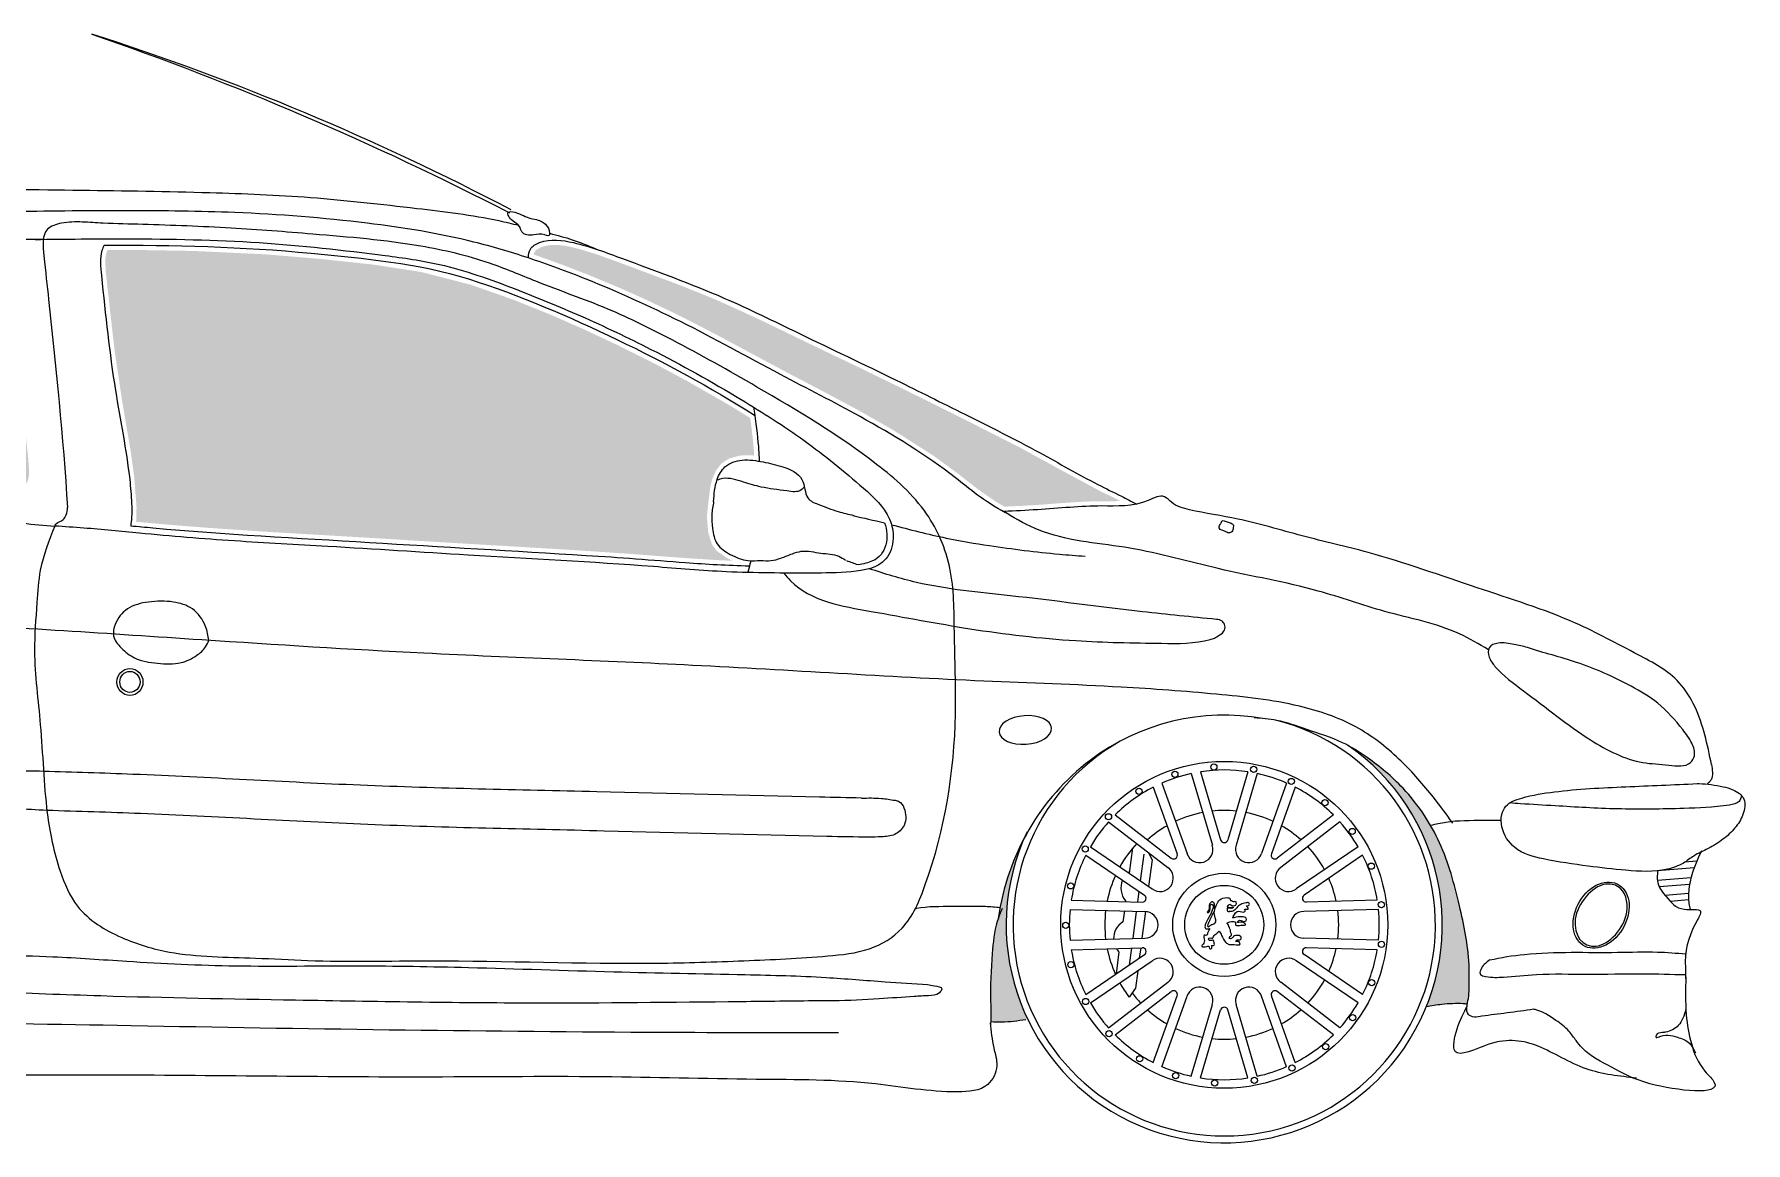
# Model space of a CAD drawing. Header units: metres. Extents: x -0.59 to 3.2, y 0 to 1.62.
# Drawn here: x 0.709 to 3.202, y 0 to 1.616 of the extents above; entities that cross this region are included whole.
import ezdxf

# ---------------------------------------------------------------- set-up
doc = ezdxf.new("R2010")
doc.units = ezdxf.units.M
for name, color, linetype in [('ceco.net 86 206-Car', 7, 'Continuous'), ('ceco.net 86 206-Glass', 7, 'Continuous'), ('ceco.net 86 206-Guard', 8, 'Continuous')]:
    doc.layers.add(name, color=color, linetype=linetype)

msp = doc.modelspace()

# ---------------------------------------------------------------- hatches: boundary and pattern name
at = {"layer": 'ceco.net 86 206-Glass'}
h = msp.add_hatch(color=256, dxfattribs=at)
h.paths.add_polyline_path([(1.8081, 1.121), (1.7512, 1.1514), (1.7104, 1.1734), (1.67, 1.1945), (1.6383, 1.2104), (1.6048, 1.2263), (1.5841, 1.2358), (1.5597, 1.2466), (1.5163, 1.2647), (1.4775, 1.2797), (1.4501, 1.2896), (1.4361, 1.2944), (1.4366, 1.2968), (1.4396, 1.301), (1.4465, 1.305), (1.4519, 1.3067), (1.4578, 1.3079), (1.4638, 1.3085), (1.4712, 1.3084), (1.481, 1.3073), (1.4867, 1.3063), (1.4962, 1.3042), (1.5062, 1.3015), (1.5306, 1.2939), (1.5595, 1.2834), (1.5933, 1.2708), (1.6276, 1.258), (1.6549, 1.2476), (1.6801, 1.2375), (1.7058, 1.2268), (1.7146, 1.2229), (1.761, 1.2017), (1.8021, 1.1819), (1.8376, 1.1647), (1.8676, 1.1503), (1.9056, 1.1321), (1.933, 1.1188), (1.9679, 1.1018), (1.9784, 1.0967), (2.0669, 1.0526), (2.1454, 1.0127), (2.2075, 0.9787), (2.2603, 0.9503), (2.2864, 0.9374), (2.2906, 0.9353), (2.2829, 0.935), (2.2704, 0.935), (2.2553, 0.9349), (2.2425, 0.9345), (2.232, 0.934), (2.2203, 0.9333), (2.2095, 0.9325), (2.1981, 0.9317), (2.189, 0.931), (2.1715, 0.9297), (2.1644, 0.9293), (2.1482, 0.9283), (2.1425, 0.928), (2.1295, 0.9274), (2.1219, 0.9271), (2.1088, 0.9347), (2.0833, 0.9523), (2.0537, 0.9755), (2.019, 1.0009), (1.9596, 1.0388), (1.9098, 1.0672), (1.8646, 1.0914)])
h.paths.add_polyline_path([(0.837, 1.0792), (0.8258, 1.154), (0.8141, 1.2576), (0.8127, 1.2711), (0.8121, 1.2863), (0.8133, 1.2952), (0.8152, 1.3011), (0.8202, 1.3011), (0.8299, 1.3011), (0.8704, 1.3009), (0.9407, 1.2997), (1.0454, 1.2948), (1.126, 1.288), (1.2029, 1.2798), (1.2715, 1.2692), (1.3453, 1.2503), (1.4072, 1.2284), (1.4609, 1.2068), (1.508, 1.1861), (1.5562, 1.1635), (1.6099, 1.1368), (1.6596, 1.1103), (1.7199, 1.0757), (1.7515, 1.0563), (1.7518, 1.0541), (1.753, 1.0455), (1.7541, 1.0363), (1.7555, 1.0247), (1.7569, 1.0081), (1.7573, 1.0014), (1.7495, 1.0021), (1.7363, 1.0015), (1.7203, 0.997), (1.7091, 0.9894), (1.7014, 0.9792), (1.696, 0.9666), (1.6936, 0.9569), (1.6922, 0.9466), (1.69, 0.9276), (1.6885, 0.913), (1.6904, 0.8889), (1.6958, 0.8719), (1.703, 0.8624), (1.7174, 0.8523), (1.7263, 0.8481), (1.7175, 0.8485), (1.6996, 0.8494), (1.6549, 0.8523), (1.5741, 0.8584), (1.5083, 0.8629), (1.4122, 0.8687), (1.3203, 0.8741), (1.1753, 0.8829), (1.0496, 0.8903), (0.9687, 0.8957), (0.9154, 0.8998), (0.8625, 0.9045), (0.857, 0.905), (0.8572, 0.907), (0.8577, 0.9262), (0.8542, 0.9714), (0.8493, 1.0071)])
h.paths.add_polyline_path([(0.256, 1.0778), (0.2484, 1.11), (0.2422, 1.1385), (0.2379, 1.1687), (0.238, 1.1762), (0.2419, 1.1918), (0.2486, 1.2023), (0.2564, 1.2105), (0.2665, 1.2183), (0.2799, 1.2256), (0.2959, 1.2315), (0.3104, 1.2353), (0.3379, 1.2409), (0.3711, 1.247), (0.4054, 1.253), (0.4406, 1.2589), (0.4875, 1.2662), (0.5207, 1.2701), (0.5414, 1.2719), (0.5767, 1.2739), (0.5975, 1.2749), (0.6161, 1.2759), (0.6361, 1.2772), (0.6533, 1.2778), (0.6601, 1.277), (0.6664, 1.2742), (0.6693, 1.2715), (0.6731, 1.2667), (0.6756, 1.2623), (0.6769, 1.2579), (0.6778, 1.2507), (0.6782, 1.2416), (0.6812, 1.206), (0.6838, 1.1763), (0.6882, 1.1263), (0.6909, 1.0944), (0.6951, 1.0465), (0.6981, 1.0134), (0.6988, 1.0081), (0.6998, 0.9986), (0.7007, 0.9867), (0.7011, 0.9794), (0.7009, 0.9722), (0.6996, 0.9658), (0.6967, 0.96), (0.6939, 0.9569), (0.6896, 0.954), (0.6835, 0.952), (0.6726, 0.9511), (0.6657, 0.9513), (0.6559, 0.9517), (0.6278, 0.9532), (0.5813, 0.9566), (0.5262, 0.9616), (0.4733, 0.9668), (0.4151, 0.9728), (0.3751, 0.9769), (0.3507, 0.9799), (0.33, 0.9835), (0.3143, 0.988), (0.3037, 0.993), (0.2894, 1.003), (0.2769, 1.0176), (0.268, 1.0355), (0.2625, 1.052)])
h.paths.add_polyline_path([(-0.3014, 1.0581), (-0.2816, 1.0752), (-0.2551, 1.0959), (-0.2236, 1.1181), (-0.2001, 1.1337), (-0.1539, 1.1638), (-0.1034, 1.197), (-0.0732, 1.216), (-0.0442, 1.2329), (-0.028, 1.2415), (-0.0156, 1.2476), (-0.0114, 1.2496), (-0.0106, 1.2435), (-0.0103, 1.2384), (-0.0102, 1.2314), (-0.0106, 1.2261), (-0.0145, 1.222), (-0.0189, 1.2175), (-0.0258, 1.2109), (-0.033, 1.2043), (-0.0402, 1.1979), (-0.0471, 1.192), (-0.067, 1.1751), (-0.0933, 1.1525), (-0.1098, 1.1379), (-0.1317, 1.1184), (-0.1529, 1.0995), (-0.1756, 1.0796), (-0.1962, 1.0621), (-0.215, 1.0467), (-0.2311, 1.0342), (-0.2532, 1.0177), (-0.2815, 0.9976), (-0.2952, 0.9883), (-0.3106, 0.9784), (-0.3213, 0.9723), (-0.336, 0.965), (-0.3468, 0.9607), (-0.3566, 0.9576), (-0.3719, 0.9536), (-0.3818, 0.9514), (-0.3935, 0.949), (-0.4035, 0.947), (-0.4133, 0.9454), (-0.4134, 0.9454), (-0.402, 0.9581), (-0.3868, 0.9745), (-0.3672, 0.9946), (-0.3446, 1.0172), (-0.3241, 1.0371)])
at = {"layer": 'ceco.net 86 206-Guard'}
h = msp.add_hatch(color=256, dxfattribs=at)
h.paths.add_polyline_path([(2.751, 0.2445), (2.7549, 0.2632), (2.7576, 0.2821), (2.7593, 0.3058), (2.7596, 0.3198), (2.7593, 0.3312), (2.7572, 0.3564), (2.7526, 0.3839), (2.7441, 0.4156), (2.7345, 0.4412), (2.7288, 0.4539), (2.7215, 0.4684), (2.7107, 0.4868), (2.6999, 0.5029), (2.6853, 0.5216), (2.6726, 0.5359), (2.6555, 0.5526), (2.6386, 0.567), (2.6231, 0.5785), (2.6335, 0.5725), (2.641, 0.5677), (2.6567, 0.5567), (2.6745, 0.5429), (2.6919, 0.5273), (2.7119, 0.5061), (2.7241, 0.4907), (2.7379, 0.4704), (2.7535, 0.4419), (2.762, 0.4222), (2.7715, 0.395), (2.7788, 0.3694), (2.7857, 0.341), (2.7912, 0.3157), (2.7957, 0.2896), (2.7985, 0.2608), (2.7988, 0.2285), (2.7981, 0.2138), (2.7971, 0.2079), (2.7952, 0.2022), (2.7925, 0.2024), (2.7845, 0.2028), (2.7771, 0.2028), (2.7658, 0.2022), (2.7532, 0.2008), (2.7441, 0.1995), (2.736, 0.1982), (2.7407, 0.2097), (2.7465, 0.2275)])
h.paths.add_polyline_path([(2.1017, 0.2076), (2.1016, 0.2234), (2.1019, 0.2357), (2.1028, 0.2551), (2.1037, 0.2695), (2.1058, 0.2945), (2.1087, 0.3123), (2.1108, 0.3207), (2.113, 0.3277), (2.1146, 0.3378), (2.1181, 0.3555), (2.1237, 0.3773), (2.1307, 0.3987), (2.139, 0.4196), (2.1464, 0.4356), (2.1481, 0.4382), (2.1478, 0.4367), (2.1471, 0.4354), (2.1442, 0.4277), (2.1427, 0.4237), (2.1402, 0.4164), (2.1353, 0.3998), (2.1308, 0.3809), (2.1271, 0.3583), (2.1253, 0.3403), (2.1246, 0.3266), (2.1248, 0.3023), (2.1283, 0.2681), (2.1346, 0.2381), (2.1406, 0.2175), (2.148, 0.1975), (2.1553, 0.1809), (2.1532, 0.1793), (2.1505, 0.1789), (2.1421, 0.1778), (2.1272, 0.1762), (2.1163, 0.1758), (2.1077, 0.1759), (2.1019, 0.1761), (2.1021, 0.1807), (2.1021, 0.193)])

# ---------------------------------------------------------------- linework, layer by layer
at = {"layer": 'ceco.net 86 206-Car'}
for p, q in [((2.3512, 0.5242), (2.3878, 0.4217)), ((2.394, 0.5381), (2.4247, 0.4336)), ((2.4076, 0.5406), (2.4367, 0.4415)), ((2.4764, 0.5406), (2.4473, 0.4415)), ((2.49, 0.5381), (2.4594, 0.4336)), ((2.5328, 0.5242), (2.4962, 0.4217)), ((2.3387, 0.5182), (2.3734, 0.4209)), ((2.5453, 0.5182), (2.5106, 0.4209)), ((2.2831, 0.4778), (2.3649, 0.4147)), ((2.6009, 0.4778), (2.5191, 0.4147)), ((2.2736, 0.4678), (2.3597, 0.4013)), ((2.6105, 0.4678), (2.5243, 0.4013)), ((2.2471, 0.4314), (2.337, 0.3699)), ((2.3085, 0.4299), (2.3037, 0.3927)), ((2.6369, 0.4314), (2.547, 0.3699)), ((2.2405, 0.4192), (2.3258, 0.3609)), ((2.3248, 0.4207), (2.3197, 0.3817)), ((2.3371, 0.4125), (2.3319, 0.3734)), ((2.3371, 0.4125), (2.3324, 0.4224)), ((2.6435, 0.4192), (2.5582, 0.3609)), ((3.1265, 0.4007), (3.0733, 0.3962)), ((3.1304, 0.4104), (3.1127, 0.409)), ((3.122, 0.3862), (3.0729, 0.3822)), ((3.1199, 0.3766), (3.0756, 0.3729)), ((2.2192, 0.3538), (2.3225, 0.3508)), ((2.2984, 0.3526), (2.2983, 0.3515)), ((2.3177, 0.3664), (2.3157, 0.351)), ((2.6648, 0.3538), (2.5615, 0.3508)), ((3.1183, 0.3634), (3.0842, 0.3605)), ((3.1183, 0.3539), (3.0918, 0.3517)), ((2.2174, 0.34), (2.3263, 0.3369)), ((2.2965, 0.3378), (2.2944, 0.322)), ((2.3139, 0.3373), (2.3087, 0.2977)), ((2.3272, 0.3369), (2.3221, 0.2981)), ((2.6666, 0.34), (2.5578, 0.3369)), ((2.2174, 0.2951), (2.3263, 0.2982)), ((2.2192, 0.2813), (2.3225, 0.2843)), ((2.2887, 0.2783), (2.2844, 0.246)), ((2.3069, 0.2838), (2.3037, 0.2591)), ((2.3203, 0.2842), (2.3183, 0.2691)), ((2.6666, 0.2951), (2.5578, 0.2982)), ((2.6648, 0.2813), (2.5615, 0.2843)), ((2.2405, 0.2159), (2.3258, 0.2742)), ((2.2471, 0.2038), (2.337, 0.2652)), ((2.3159, 0.2508), (2.3126, 0.2254)), ((2.6369, 0.2038), (2.547, 0.2652)), ((2.6435, 0.2159), (2.5582, 0.2742)), ((2.2736, 0.1674), (2.3597, 0.2339)), ((2.3126, 0.2254), (2.3035, 0.2123)), ((2.6105, 0.1674), (2.5243, 0.2339)), ((2.2831, 0.1573), (2.3649, 0.2204)), ((2.3387, 0.1169), (2.3734, 0.2142)), ((2.3512, 0.1109), (2.3878, 0.2135)), ((2.394, 0.097), (2.4247, 0.2015)), ((2.49, 0.097), (2.4594, 0.2015)), ((2.5328, 0.1109), (2.4962, 0.2135)), ((2.5453, 0.1169), (2.5106, 0.2142)), ((2.6009, 0.1573), (2.5191, 0.2204)), ((2.4076, 0.0945), (2.4367, 0.1936)), ((2.4764, 0.0945), (2.4473, 0.1936))]:
    msp.add_line(p, q, dxfattribs=at)
for centre, radius in [((2.442, 0.3176), 0.2382), ((2.4269, 0.5478), 0.00453), ((2.4847, 0.5444), 0.00453), ((2.3701, 0.5369), 0.00453), ((2.5397, 0.5266), 0.00453), ((2.3179, 0.5121), 0.00453), ((2.5887, 0.4958), 0.00453), ((2.2734, 0.4751), 0.00453), ((2.6284, 0.4537), 0.00453), ((2.2395, 0.4282), 0.00453), ((2.6564, 0.4031), 0.00453), ((2.2183, 0.3744), 0.00453), ((2.442, 0.3176), 0.0751), ((2.442, 0.3176), 0.0575), ((2.6709, 0.3471), 0.00453), ((2.2112, 0.317), 0.00453), ((2.671, 0.2892), 0.00453), ((2.2186, 0.2596), 0.00453), ((2.6568, 0.2332), 0.00453), ((2.2401, 0.2059), 0.00453), ((2.6291, 0.1824), 0.00453), ((2.2742, 0.1591), 0.00453), ((2.3189, 0.1224), 0.00453), ((2.5896, 0.1401), 0.00453), ((2.3713, 0.0979), 0.00453), ((2.5408, 0.109), 0.00453), ((2.4281, 0.0872), 0.00453), ((2.4858, 0.091), 0.00453)]:
    msp.add_circle(centre, radius, dxfattribs=at)
for centre, radius, start, end in [((2.442, 0.3176), 0.3076, 119.5269, 75.8349), ((2.442, 0.3176), 0.3176, 154.7513, 55.4147), ((2.442, 0.3176), 0.2257, 102.2808, 113.7192), ((2.442, 0.3176), 0.2257, 81.239, 98.761), ((2.442, 0.3176), 0.2257, 66.2808, 77.7192), ((2.442, 0.3176), 0.2257, 117.239, 134.761), ((2.442, 0.3176), 0.2257, 45.239, 62.761), ((2.442, 0.3176), 0.1667, 100.8355, 115.1645), ((2.442, 0.3176), 0.1667, 83.9524, 96.0476), ((2.442, 0.3176), 0.1667, 64.8355, 79.1645), ((2.442, 0.3176), 0.2257, 138.2808, 149.7192), ((2.442, 0.3176), 0.1667, 119.9524, 132.0476), ((2.442, 0.3176), 0.1667, 47.9524, 60.0476), ((2.442, 0.3176), 0.2257, 30.2808, 41.7192), ((2.442, 0.3176), 0.174, 137.0691, 150.9309), ((2.4062, 0.4276), 0.0194, 288, 18), ((2.442, 0.443), 0.00552, 196.3508, 343.6492), ((2.4778, 0.4276), 0.0194, 162, 252), ((2.442, 0.3176), 0.1667, 28.8355, 43.1645), ((2.442, 0.3176), 0.2257, 153.239, 170.761), ((2.3484, 0.3856), 0.0194, 324, 54), ((2.3683, 0.4191), 0.00552, 232.3508, 19.6492), ((2.4062, 0.4276), 0.0194, 198, 288), ((2.4778, 0.4276), 0.0194, 252, 342), ((2.5158, 0.4191), 0.00552, 160.3508, 307.6492), ((2.5357, 0.3856), 0.0194, 126, 216), ((2.442, 0.3176), 0.2257, 9.239, 26.761), ((2.442, 0.3176), 0.174, 155.5129, 168.4871), ((2.3199, 0.3713), 0.0285, 156.3929, 220.9688), ((2.3199, 0.3713), 0.0285, 124.1135, 128.3464), ((2.3484, 0.3856), 0.0194, 234, 324), ((2.5357, 0.3856), 0.0194, 216, 306), ((2.442, 0.3176), 0.1667, 11.9524, 24.0476), ((2.3227, 0.3563), 0.00552, 268.3508, 55.6492), ((2.5614, 0.3563), 0.00552, 124.3508, 271.6492), ((2.442, 0.3176), 0.2257, 174.2808, 185.7192), ((2.442, 0.3176), 0.174, 173.0691, 186.9309), ((2.3263, 0.3176), 0.0194, 0, 90), ((2.5578, 0.3176), 0.0194, 90, 180), ((2.442, 0.3176), 0.1667, 352.8355, 7.1645), ((2.442, 0.3176), 0.2257, 354.2808, 5.7192), ((2.3094, 0.2978), 0.0285, 121.799, 181.8095), ((2.3263, 0.3176), 0.0194, 270, 360), ((2.5578, 0.3176), 0.0194, 180, 270), ((2.442, 0.3176), 0.2257, 189.239, 206.761), ((2.442, 0.3176), 0.174, 191.5129, 204.4871), ((2.3094, 0.2978), 0.0285, 210.7689, 223.2833), ((2.3227, 0.2788), 0.00552, 304.3508, 91.6492), ((2.5614, 0.2788), 0.00552, 88.3508, 235.6492), ((2.442, 0.3176), 0.1667, 335.9524, 348.0476), ((2.442, 0.3176), 0.2257, 333.239, 350.761), ((2.3484, 0.2495), 0.0194, 36, 126), ((2.3484, 0.2495), 0.0194, 306, 36), ((2.5357, 0.2495), 0.0194, 144, 234), ((2.5357, 0.2495), 0.0194, 54, 144), ((2.442, 0.3176), 0.174, 209.0691, 217.2323), ((2.4062, 0.2075), 0.0194, 72, 162), ((2.4062, 0.2075), 0.0194, 342, 72), ((2.4778, 0.2075), 0.0194, 108, 198), ((2.4778, 0.2075), 0.0194, 18, 108), ((2.442, 0.3176), 0.1667, 316.8355, 331.1645), ((2.442, 0.3176), 0.2257, 210.2808, 221.7192), ((2.442, 0.3176), 0.1667, 216.4078, 223.1645), ((2.3683, 0.216), 0.00552, 340.3508, 127.6492), ((2.5158, 0.216), 0.00552, 52.3508, 199.6492), ((2.442, 0.3176), 0.2257, 318.2808, 329.7192), ((2.442, 0.3176), 0.1667, 227.9524, 240.0476), ((2.442, 0.1921), 0.00552, 16.3508, 163.6492), ((2.442, 0.3176), 0.1667, 299.9524, 312.0476), ((2.442, 0.3176), 0.2257, 225.239, 242.761), ((2.442, 0.3176), 0.1667, 244.8355, 259.1645), ((2.442, 0.3176), 0.1667, 263.9524, 276.0476), ((2.442, 0.3176), 0.1667, 280.8355, 295.1645), ((2.442, 0.3176), 0.2257, 297.239, 314.761), ((2.442, 0.3176), 0.2257, 246.2808, 257.7192), ((2.442, 0.3176), 0.2257, 282.2808, 293.7192), ((2.442, 0.3176), 0.2257, 261.239, 278.761)]:
    msp.add_arc(centre, radius, start, end, dxfattribs=at)
for centre, major_axis, start_param, end_param in [((-0.3573, -2.2793), (0, 4.075), 5.816263, 5.984803), ((-0.6798, -3.022), (0, 4.8845), 5.82328, 5.96363), ((2.442, 0.2767), (0, 0.3466), 6.112815, 7.708258)]:
    msp.add_ellipse(centre, major_axis=major_axis, ratio=0.959877, start_param=start_param, end_param=end_param, dxfattribs=at)
for major_axis in [(0, 0.0197), (0, 0.0153)]:
    msp.add_ellipse((0.8481, 0.6716), major_axis=major_axis, ratio=0.959877, dxfattribs=at)
at = {"layer": 'ceco.net 86 206-Car', "extrusion": (0, 0, -1)}
for centre, major_axis, ratio, start_param, end_param in [((2.1522, 0.6016), (0.0382, 0.0029), 0.542482, 0.0043681947249943, 6.28755350190458), ((2.9909, 0.3317), (0.0247, 0.0448), 0.725006, 0.056714, 6.339899)]:
    msp.add_ellipse(centre, major_axis=major_axis, ratio=ratio, start_param=start_param, end_param=end_param, dxfattribs=at)
at = {"layer": 'ceco.net 86 206-Car'}
for points, knots in [([(0.0656, 1.3247), (0.0793, 1.3271), (0.1136, 1.333), (0.2018, 1.3501), (0.3286, 1.3674), (0.4665, 1.3813), (0.6151, 1.3908), (0.7745, 1.3883), (0.9511, 1.3859), (1.1143, 1.3794), (1.2543, 1.3631), (1.3559, 1.3513), (1.4046, 1.3396), (1.4142, 1.3372)], [0, 0, 0, 0, 0.03388, 0.084444, 0.218048, 0.344664, 0.42105, 0.579932, 0.731759, 0.850568, 0.976761, 1.074341, 1.098331, 1.098331, 1.098331, 1.098331]), ([(2.1236, 0.918), (2.0911, 0.9356), (2.0295, 0.9893), (1.9222, 1.0545), (1.7854, 1.1241), (1.6551, 1.1967), (1.5317, 1.2523), (1.4309, 1.2897), (1.3252, 1.3211), (1.182, 1.344), (1.0137, 1.3571), (0.8427, 1.3587), (0.6457, 1.3571), (0.4518, 1.3517), (0.266, 1.3385), (0.1631, 1.3225), (0.1093, 1.3095), (0.1013, 1.3075)], [0, 0, 0, 0, 0.06274, 0.195085, 0.300258, 0.432964, 0.554203, 0.6265, 0.693156, 0.820888, 0.977767, 1.103117, 1.236477, 1.456752, 1.574411, 1.689139, 1.708898, 1.708898, 1.708898, 1.708898]), ([(1.4591, 1.3231), (1.4601, 1.3273), (1.4563, 1.3378), (1.4446, 1.3453), (1.4268, 1.3468), (1.4164, 1.3554), (1.3941, 1.3585), (1.4052, 1.3413), (1.4161, 1.3383), (1.4182, 1.3227), (1.4375, 1.3223), (1.4472, 1.3257), (1.4586, 1.3209), (1.4591, 1.3231)], [0, 0, 0, 0, 0.0124384, 0.0281813, 0.0393161, 0.0638503, 0.0736773, 0.0873486, 0.0997936, 0.1081025, 0.1259986, 0.1424676, 0.149019, 0.149019, 0.149019, 0.149019]), ([(0.7387, 0.8988), (0.7302, 0.8778), (0.7159, 0.8419), (0.7122, 0.7795), (0.706, 0.7043), (0.7205, 0.6023), (0.7229, 0.4941), (0.7408, 0.4049), (0.7711, 0.3343), (0.8337, 0.2966), (0.9221, 0.2704), (1.0145, 0.2709), (1.1408, 0.2628), (1.3361, 0.2681), (1.5478, 0.2587), (1.7409, 0.2648), (1.8442, 0.27), (1.9241, 0.2778), (1.9812, 0.3117), (2.0315, 0.433), (2.0553, 0.5804), (2.0481, 0.7353), (2.049, 0.8361), (2.0106, 0.926), (1.9094, 1.0142), (1.7807, 1.091), (1.6494, 1.1653), (1.5423, 1.2183), (1.4513, 1.2495), (1.3628, 1.2877), (1.2537, 1.3127), (1.1273, 1.3232), (0.9923, 1.3342), (0.8904, 1.3376), (0.8283, 1.3395), (0.8091, 1.34)], [0.001641, 0.001641, 0.001641, 0.001641, 0.05437, 0.091598, 0.14648, 0.230352, 0.330725, 0.39821, 0.442961, 0.506097, 0.56469, 0.666423, 0.728208, 0.872874, 1.14036, 1.24327, 1.342181, 1.392241, 1.43716, 1.493607, 1.690089, 1.783283, 1.855582, 1.923075, 2.004533, 2.170821, 2.284321, 2.367672, 2.458367, 2.516957, 2.600128, 2.728425, 2.825072, 2.929399, 2.976055, 2.976055, 2.976055, 2.976055]), ([(0.8091, 1.34), (0.7989, 1.3408), (0.7785, 1.3422), (0.7517, 1.342), (0.719, 1.3321), (0.7238, 1.281), (0.7379, 1.1551), (0.7506, 1.0276), (0.7572, 0.9257)], [0, 0, 0, 0, 0.0247277, 0.0494555, 0.0672845, 0.0977116, 0.1473482, 0.3840714, 0.3840714, 0.3840714, 0.3840714]), ([(1.4594, 1.3255), (1.4705, 1.3226), (1.4933, 1.3164), (1.5153, 1.3076), (1.5267, 1.303)], [1.13606968, 1.13606968, 1.13606968, 1.13606968, 1.1637912, 1.19332612, 1.19332612, 1.19332612, 1.19332612]), ([(0.722, 1.3166), (0.688, 1.3162), (0.6052, 1.3151), (0.4891, 1.3068), (0.3832, 1.2935), (0.3075, 1.2799), (0.2532, 1.2627), (0.2188, 1.2334), (0.2003, 1.1902), (0.2029, 1.1429), (0.2123, 1.0942), (0.2225, 1.0392), (0.2345, 1.0099), (0.2533, 0.9701), (0.3125, 0.9472), (0.3809, 0.9316), (0.466, 0.9247), (0.5481, 0.9151), (0.626, 0.9112), (0.6884, 0.9029), (0.7231, 0.9), (0.7387, 0.8987)], [0, 0, 0, 0, 0.082607, 0.201194, 0.283026, 0.34105, 0.389878, 0.421775, 0.449559, 0.490237, 0.528159, 0.575076, 0.603434, 0.627668, 0.671191, 0.744163, 0.802628, 0.877157, 0.945523, 0.991917, 1.029985, 1.029985, 1.029985, 1.029985]), ([(0.71, 1.3165), (0.7546, 1.317), (0.8634, 1.3182), (1.0339, 1.3148), (1.1855, 1.2981), (1.3112, 1.2806), (1.4055, 1.2465), (1.5079, 1.2045), (1.6185, 1.152), (1.7272, 1.0915), (1.8319, 1.0246), (1.9031, 0.9669), (1.9538, 0.9204), (1.9626, 0.8799), (1.9492, 0.8392), (1.8957, 0.8303), (1.8199, 0.8303), (1.7224, 0.8302), (1.5563, 0.8448), (1.3624, 0.8546), (1.1591, 0.8681), (0.9994, 0.8765), (0.8809, 0.8862), (0.7938, 0.8951), (0.7527, 0.8979), (0.7387, 0.8988)], [0, 0, 0, 0, 0.10843, 0.264559, 0.414046, 0.479029, 0.57221, 0.655351, 0.746715, 0.867409, 0.955203, 1.043569, 1.090058, 1.11235, 1.137253, 1.180615, 1.227312, 1.327965, 1.414218, 1.633397, 1.799241, 1.909534, 2.022184, 2.088078, 2.122232, 2.122232, 2.122232, 2.122232]), ([(0.8105, 1.3081), (0.8093, 1.3056), (0.8035, 1.292), (0.8114, 1.2169), (0.8225, 1.1091), (0.8452, 0.9986), (0.8506, 0.9367), (0.8509, 0.914), (0.8497, 0.903), (0.8493, 0.8987)], [0.0020031, 0.0020031, 0.0020031, 0.0020031, 0.008562, 0.0366865, 0.1680277, 0.2704138, 0.2974854, 0.3132225, 0.3233229, 0.3233229, 0.3233229, 0.3233229]), ([(0.8105, 1.3081), (0.9113, 1.3083), (1.0119, 1.3062), (1.1895, 1.2888), (1.2675, 1.2823), (1.4152, 1.2355), (1.4876, 1.2041), (1.6267, 1.1375), (1.6934, 1.101), (1.758, 1.0606)], [0.0814335, 0.0814335, 0.0814335, 0.0814335, 0.3266915, 0.3266915, 0.5165101, 0.5165101, 0.7063287, 0.7063287, 0.8899649, 0.8899649, 0.8899649, 0.8899649]), ([(1.4285, 1.2895), (1.4287, 1.2943), (1.4298, 1.3046), (1.4557, 1.3187), (1.5033, 1.312), (1.5914, 1.2787), (1.7026, 1.2386), (1.8332, 1.1741), (1.9505, 1.1187), (2.0671, 1.0601), (2.166, 1.0112), (2.2402, 0.9675), (2.2883, 0.9445), (2.307, 0.9347), (2.3143, 0.9309)], [0.0029383, 0.0029383, 0.0029383, 0.0029383, 0.0135032, 0.0265755, 0.0664685, 0.127257, 0.2550065, 0.3518371, 0.4783793, 0.5681223, 0.6664998, 0.744351, 0.775166, 0.7951163, 0.7951163, 0.7951163, 0.7951163]), ([(1.7564, 1.0719), (1.7597, 1.0485), (1.763, 1.0247), (1.7644, 1.0007), (1.7648, 0.9937)], [0, 0, 0, 0, 0.03967992, 0.05613221, 0.05613221, 0.05613221, 0.05613221]), ([(1.6983, 0.9343), (1.699, 0.9454), (1.7003, 0.9636), (1.7144, 0.9888), (1.7413, 0.9974), (1.7703, 0.9924), (1.7996, 0.9861), (1.8268, 0.974), (1.831, 0.9531), (1.8343, 0.9369), (1.8554, 0.9287), (1.8768, 0.9199), (1.8947, 0.9161), (1.9024, 0.9144)], [0, 0, 0, 0, 0.0316693, 0.0523733, 0.0793088, 0.1098189, 0.1394417, 0.172123, 0.1866697, 0.1995705, 0.2166966, 0.2480089, 0.2711833, 0.2711833, 0.2711833, 0.2711833]), ([(1.8304, 0.9561), (1.8291, 0.9542), (1.8231, 0.9472), (1.798, 0.9511), (1.7712, 0.9539), (1.7407, 0.9631), (1.7185, 0.9706), (1.7059, 0.9666), (1.703, 0.9655)], [0.0047231, 0.0047231, 0.0047231, 0.0047231, 0.0100424, 0.027011, 0.0578189, 0.0794483, 0.104035, 0.1113947, 0.1113947, 0.1113947, 0.1113947]), ([(0.738, 0.897), (0.7387, 0.8991), (0.7412, 0.9046), (0.7509, 0.9063), (0.7561, 0.9157), (0.7571, 0.9221), (0.7572, 0.9257)], [0.0027113, 0.0027113, 0.0027113, 0.0027113, 0.00779389, 0.01689477, 0.02326632, 0.03175006, 0.03175006, 0.03175006, 0.03175006]), ([(1.6983, 0.9343), (1.6971, 0.928), (1.6949, 0.9151), (1.6961, 0.8943), (1.7011, 0.8705), (1.7234, 0.8561), (1.7454, 0.8469), (1.7657, 0.849), (1.7818, 0.8475), (1.7973, 0.852), (1.8115, 0.8581), (1.8309, 0.8645), (1.8536, 0.8581), (1.8764, 0.8582), (1.8871, 0.8513), (1.8902, 0.8493)], [0, 0, 0, 0, 0.0184073, 0.0375167, 0.0602951, 0.0844344, 0.1118974, 0.1301367, 0.1449018, 0.1600695, 0.1776541, 0.1911366, 0.2199163, 0.2463312, 0.2572116, 0.2572116, 0.2572116, 0.2572116]), ([(3.1517, 0.5513), (3.1457, 0.5802), (3.137, 0.6229), (3.1009, 0.6819), (3.0353, 0.7159), (2.9402, 0.7678), (2.8052, 0.809), (2.6741, 0.857), (2.5559, 0.8831), (2.4701, 0.9095), (2.4056, 0.9185), (2.3686, 0.9283), (2.3526, 0.9469), (2.3158, 0.9259), (2.2558, 0.9303), (2.1848, 0.923), (2.1373, 0.9208), (2.121, 0.92)], [0, 0, 0, 0, 0.0684593, 0.1012313, 0.1591526, 0.2412368, 0.3640021, 0.4987977, 0.5791386, 0.6574309, 0.7153668, 0.7380889, 0.7486351, 0.7680872, 0.8233096, 0.8993854, 0.939112, 0.939112, 0.939112, 0.939112]), ([(1.7501, 0.8403), (1.7191, 0.8412), (1.688, 0.8428), (1.6091, 0.8488), (1.5609, 0.8526), (1.4073, 0.8622), (1.302, 0.868), (1.0916, 0.881), (0.9863, 0.8861), (0.8708, 0.8967), (0.86, 0.8977), (0.8493, 0.8987)], [1.3014433, 1.3014433, 1.3014433, 1.3014433, 1.3768429, 1.3768429, 1.4943147, 1.4943147, 1.7505419, 1.7505419, 2.0067691, 2.0067691, 2.032994, 2.032994, 2.032994, 2.032994]), ([(1.947, 0.9037), (1.9552, 0.8826), (1.9499, 0.8567), (1.9236, 0.8452), (1.9163, 0.8434), (1.9086, 0.8423)], [1.09149085, 1.09149085, 1.09149085, 1.09149085, 1.15337604, 1.15337604, 1.17246805, 1.17246805, 1.17246805, 1.17246805]), ([(1.9574, 0.9008), (1.9838, 0.8938), (2.0309, 0.8814), (2.1127, 0.868), (2.1802, 0.8594), (2.2268, 0.8558), (2.2393, 0.8548)], [0.0023467, 0.0023467, 0.0023467, 0.0023467, 0.0686168, 0.1203147, 0.2034476, 0.233899, 0.233899, 0.233899, 0.233899]), ([(2.8269, 0.7186), (2.813, 0.7269), (2.7661, 0.7543), (2.6788, 0.7705), (2.5645, 0.812), (2.4381, 0.8326), (2.3072, 0.8713), (2.2008, 0.8768), (2.1425, 0.9063), (2.1241, 0.918), (2.121, 0.92)], [0.0058123, 0.0058123, 0.0058123, 0.0058123, 0.0445156, 0.1360801, 0.2181084, 0.3388695, 0.4455689, 0.549084, 0.5925664, 0.6014621, 0.6014621, 0.6014621, 0.6014621]), ([(2.4345, 0.896), (2.4362, 0.8926), (2.4427, 0.8919), (2.4491, 0.8878), (2.4519, 0.8899), (2.4548, 0.8912), (2.455, 0.8956), (2.456, 0.9012), (2.4499, 0.9036), (2.4453, 0.9051), (2.4389, 0.9081), (2.4375, 0.9033), (2.4356, 0.9008), (2.4349, 0.8989), (2.4344, 0.8972), (2.4343, 0.8964), (2.4345, 0.896)], [0, 0, 0, 0, 0.01104914, 0.01733658, 0.01949992, 0.0207353, 0.02669154, 0.03018667, 0.0358441, 0.04208958, 0.04733893, 0.05191555, 0.05351608, 0.05664671, 0.05752234, 0.05879912, 0.05879912, 0.05879912, 0.05879912]), ([(1.8004, 0.8303), (1.8036, 0.8264), (1.8346, 0.7902), (1.9377, 0.7734), (2.0733, 0.7471), (2.2161, 0.73), (2.3322, 0.7281), (2.4011, 0.7272), (2.4257, 0.7349), (2.4277, 0.7356)], [0.0062226, 0.0062226, 0.0062226, 0.0062226, 0.0181756, 0.1194494, 0.2373778, 0.3634582, 0.464687, 0.522253, 0.5274199, 0.5274199, 0.5274199, 0.5274199]), ([(2.4306, 0.7628), (2.3947, 0.7663), (2.2944, 0.7761), (2.1493, 0.7965), (2.0146, 0.8084), (1.9477, 0.8291), (1.9251, 0.8366)], [0.0055861, 0.0055861, 0.0055861, 0.0055861, 0.0930272, 0.2504083, 0.362235, 0.4198338, 0.4198338, 0.4198338, 0.4198338]), ([(2.7751, 0.4657), (2.7649, 0.4795), (2.7407, 0.5125), (2.6962, 0.5627), (2.6329, 0.6119), (2.5406, 0.6425), (2.425, 0.655), (2.2717, 0.6663), (2.017, 0.6745), (1.6788, 0.6975), (1.2987, 0.7106), (0.9264, 0.7342), (0.5759, 0.7585), (0.25, 0.7686), (0.006, 0.7958), (-0.199, 0.8001), (-0.3455, 0.7922), (-0.4473, 0.7854), (-0.4792, 0.7765), (-0.4869, 0.7741)], [0, 0, 0, 0, 0.040473, 0.09676, 0.159229, 0.22996, 0.328711, 0.441449, 0.603548, 0.947988, 1.26533, 1.527909, 1.854542, 2.11917, 2.320185, 2.4506, 2.616813, 2.677591, 2.697114, 2.697114, 2.697114, 2.697114]), ([(0.963, 0.7321), (0.962, 0.739), (0.9589, 0.7566), (0.9413, 0.7806), (0.909, 0.7901), (0.8766, 0.7895), (0.8439, 0.7817), (0.8265, 0.7602), (0.8218, 0.7366), (0.8361, 0.7194), (0.8569, 0.7028), (0.8884, 0.6985), (0.9202, 0.6965), (0.9439, 0.7082), (0.9578, 0.7203), (0.9616, 0.7289), (0.9628, 0.7322)], [0.0029515, 0.0029515, 0.0029515, 0.0029515, 0.019154, 0.0444826, 0.0681378, 0.0976968, 0.1236411, 0.1463362, 0.1597179, 0.175797, 0.195239, 0.223046, 0.2508018, 0.2713177, 0.2853942, 0.2934528, 0.2934528, 0.2934528, 0.2934528]), ([(2.4277, 0.7356), (2.4301, 0.7369), (2.4355, 0.7399), (2.4434, 0.7455), (2.4435, 0.755), (2.4384, 0.7613), (2.4336, 0.7624), (2.4306, 0.7628)], [0.00651883, 0.00651883, 0.00651883, 0.00651883, 0.01285997, 0.02146369, 0.02772575, 0.03244476, 0.03949, 0.03949, 0.03949, 0.03949]), ([(2.8837, 0.7216), (2.9073, 0.7138), (2.9597, 0.7013), (3.0229, 0.6727), (3.0767, 0.6414), (3.1043, 0.6099), (3.123, 0.5849), (3.1295, 0.5662), (3.1177, 0.5464), (3.0861, 0.5517), (3.0375, 0.5527), (2.9805, 0.5816), (2.9261, 0.6217), (2.88, 0.6576), (2.8439, 0.6836), (2.8271, 0.706), (2.8253, 0.7238), (2.8446, 0.7304), (2.8629, 0.7263), (2.8773, 0.7237), (2.8837, 0.7216)], [0, 0, 0, 0, 0.0742657, 0.160568, 0.2061963, 0.2578056, 0.2810757, 0.29908, 0.3098959, 0.341669, 0.379902, 0.4622785, 0.5217252, 0.5814805, 0.6355298, 0.6509663, 0.6639475, 0.678472, 0.7017488, 0.7218455, 0.7218455, 0.7218455, 0.7218455]), ([(2.7987, 0.224), (2.7989, 0.236), (2.7996, 0.277), (2.7847, 0.3489), (2.7649, 0.423), (2.7337, 0.4792), (2.7066, 0.5138), (2.6776, 0.541), (2.6483, 0.5634), (2.6111, 0.5871), (2.5651, 0.6007), (2.5229, 0.6165), (2.4967, 0.6184), (2.4858, 0.6192)], [0, 0, 0, 0, 0.0345251, 0.1178427, 0.2104224, 0.2544919, 0.303845, 0.3382645, 0.3713773, 0.4128834, 0.4681905, 0.5140037, 0.5466172, 0.5466172, 0.5466172, 0.5466172]), ([(0.7272, 0.4843), (0.6969, 0.486), (0.6267, 0.49), (0.527, 0.4953), (0.4483, 0.498), (0.4033, 0.5006), (0.3808, 0.5048), (0.366, 0.5167), (0.3567, 0.5304), (0.3609, 0.5467), (0.3792, 0.5508), (0.3932, 0.5518), (0.4019, 0.5517), (0.4036, 0.5517)], [0, 0, 0, 0, 0.0910254, 0.2109563, 0.2998253, 0.326703, 0.3467086, 0.3669826, 0.3817763, 0.391583, 0.4099317, 0.4304828, 0.4357614, 0.4357614, 0.4357614, 0.4357614]), ([(0.7222, 0.5413), (0.6905, 0.5418), (0.6141, 0.5429), (0.5079, 0.5488), (0.4335, 0.5508), (0.4036, 0.5517)], [0, 0, 0, 0, 0.095246, 0.2292423, 0.3187659, 0.3187659, 0.3187659, 0.3187659]), ([(3.1517, 0.5513), (3.153, 0.5432), (3.1548, 0.5319), (3.1477, 0.5247), (3.1454, 0.5227)], [0, 0, 0, 0, 0.01720367, 0.02414117, 0.02414117, 0.02414117, 0.02414117]), ([(1.9136, 0.5024), (1.8932, 0.5028), (1.7647, 0.5053), (1.5214, 0.5123), (1.1878, 0.5183), (0.9195, 0.5353), (0.7656, 0.54), (0.7222, 0.5413)], [0, 0, 0, 0, 0.0494917, 0.3125442, 0.5916729, 0.8602974, 0.9658497, 0.9658497, 0.9658497, 0.9658497]), ([(1.9136, 0.5024), (1.9233, 0.5025), (1.9398, 0.5028), (1.9577, 0.5), (1.9704, 0.4977), (1.9787, 0.4842), (1.9794, 0.4631), (1.9624, 0.447), (1.9431, 0.4459), (1.9305, 0.4454), (1.9244, 0.4452)], [0, 0, 0, 0, 0.0291433, 0.0490829, 0.0548729, 0.0668073, 0.0910284, 0.1094895, 0.1291726, 0.1474641, 0.1474641, 0.1474641, 0.1474641]), ([(3.1309, 0.5234), (3.0962, 0.5217), (3.0271, 0.5191), (2.9406, 0.5149), (2.8832, 0.5055), (2.8533, 0.4956), (2.8448, 0.477), (2.8454, 0.454), (2.8653, 0.4235), (2.9143, 0.4113), (2.9684, 0.4033), (3.0285, 0.3966), (3.0761, 0.3935), (3.1094, 0.4055), (3.127, 0.4197), (3.1476, 0.4285), (3.1684, 0.4412), (3.1863, 0.4579), (3.1985, 0.477), (3.2031, 0.5024), (3.1846, 0.5148), (3.1623, 0.5208), (3.1445, 0.5232), (3.1319, 0.5235), (3.1309, 0.5234)], [0, 0, 0, 0, 0.1040784, 0.2083167, 0.2567579, 0.2825891, 0.2954973, 0.3128122, 0.3472407, 0.3920313, 0.4578042, 0.5129896, 0.5736666, 0.5983436, 0.616497, 0.6397797, 0.6650379, 0.6885389, 0.7105697, 0.7322615, 0.7527807, 0.7678583, 0.8027903, 0.8056789, 0.8056789, 0.8056789, 0.8056789]), ([(3.1954, 0.506), (3.1948, 0.5025), (3.1924, 0.4946), (3.1583, 0.4888), (3.1028, 0.4867), (3.0161, 0.4853), (2.9374, 0.4903), (2.8852, 0.4932), (2.8631, 0.4949), (2.8578, 0.4953)], [0.0045632, 0.0045632, 0.0045632, 0.0045632, 0.0122659, 0.0242228, 0.0783824, 0.1569543, 0.2302035, 0.2710356, 0.2840051, 0.2840051, 0.2840051, 0.2840051]), ([(1.9244, 0.4452), (1.9041, 0.4456), (1.7755, 0.4481), (1.5322, 0.4551), (1.1987, 0.4612), (0.9284, 0.4782), (0.7726, 0.4829), (0.7272, 0.4843)], [0, 0, 0, 0, 0.0494917, 0.3125442, 0.5916729, 0.8602974, 0.9705823, 0.9705823, 0.9705823, 0.9705823]), ([(2.8454, 0.4695), (2.8367, 0.4695), (2.8099, 0.4695), (2.7752, 0.4697), (2.7501, 0.4641), (2.7427, 0.4623)], [0.00142918, 0.00142918, 0.00142918, 0.00142918, 0.02252544, 0.06659995, 0.08500991, 0.08500991, 0.08500991, 0.08500991]), ([(3.1373, 0.4256), (3.1328, 0.4163), (3.1247, 0.3983), (3.1183, 0.3721), (3.1177, 0.3524), (3.1199, 0.3429), (3.1207, 0.3401)], [0.0069206, 0.0069206, 0.0069206, 0.0069206, 0.03127126, 0.05332832, 0.06959326, 0.07635026, 0.07635026, 0.07635026, 0.07635026]), ([(3.016, 0.373), (3.0258, 0.3665), (3.0309, 0.3521), (3.0245, 0.3124), (3.0029, 0.2888), (2.9644, 0.2843), (2.9502, 0.3021), (2.9564, 0.3492), (2.9774, 0.3736), (3.004, 0.3778), (3.0107, 0.3765), (3.016, 0.373)], [0, 0, 0, 0, 1.052124, 1.052124, 2.604761, 2.604761, 4.157399, 4.157399, 5.710037, 5.710037, 6.283185, 6.283185, 6.283185, 6.283185]), ([(3.0734, 0.3967), (3.0725, 0.3898), (3.0717, 0.3756), (3.0883, 0.3556), (3.1047, 0.3357), (3.1423, 0.3437), (3.1171, 0.3014), (3.1119, 0.2732), (3.1145, 0.2356), (3.1139, 0.2264)], [0.0035438, 0.0035438, 0.0035438, 0.0035438, 0.019002, 0.0361352, 0.0618444, 0.0810122, 0.093805, 0.1476717, 0.1675132, 0.1675132, 0.1675132, 0.1675132]), ([(2.4281, 0.34), (2.428, 0.3411), (2.4278, 0.3442), (2.4284, 0.3483), (2.4248, 0.3522), (2.4199, 0.3487), (2.4204, 0.3439), (2.4201, 0.3393), (2.4175, 0.3378), (2.4172, 0.3353), (2.4201, 0.3357), (2.4214, 0.339), (2.4217, 0.3427), (2.4216, 0.346), (2.4235, 0.348), (2.4269, 0.3459), (2.424, 0.3365), (2.4194, 0.3276), (2.4146, 0.3197), (2.4132, 0.312), (2.4178, 0.3117), (2.4199, 0.312), (2.4211, 0.3122)], [0, 0, 0, 0, 0.00331609, 0.00929232, 0.01193111, 0.01700332, 0.02202092, 0.0262446, 0.0295038, 0.0306082, 0.0321282, 0.03569201, 0.04028107, 0.04350397, 0.04546716, 0.04701179, 0.05350015, 0.06949884, 0.07864095, 0.08388868, 0.08670695, 0.09046077, 0.09046077, 0.09046077, 0.09046077]), ([(2.4196, 0.3151), (2.4208, 0.3162), (2.4233, 0.3184), (2.4277, 0.3189), (2.4306, 0.3228), (2.4282, 0.3292), (2.4266, 0.3376), (2.4306, 0.3464), (2.4346, 0.3557), (2.4432, 0.3577), (2.4482, 0.3571), (2.4509, 0.356), (2.4502, 0.3533), (2.4531, 0.3532), (2.4549, 0.3511), (2.4584, 0.3528), (2.46, 0.3483), (2.4576, 0.3445), (2.4531, 0.3448), (2.4508, 0.3476), (2.4471, 0.3465), (2.4466, 0.3445), (2.4464, 0.3433)], [0, 0, 0, 0, 0.00467723, 0.00979473, 0.0122591, 0.01828005, 0.02814277, 0.03770909, 0.04665835, 0.05709429, 0.06058153, 0.06254199, 0.06456709, 0.06651946, 0.06935667, 0.07208216, 0.07548577, 0.07971135, 0.083704, 0.08687461, 0.08968892, 0.09309825, 0.09309825, 0.09309825, 0.09309825]), ([(2.455, 0.3297), (2.4573, 0.3337), (2.4613, 0.3411), (2.4702, 0.3342), (2.4734, 0.3385), (2.4707, 0.3401), (2.4743, 0.3409), (2.4773, 0.3397), (2.4769, 0.3436), (2.4725, 0.3458), (2.4776, 0.3453), (2.4789, 0.3477), (2.4777, 0.3507), (2.4721, 0.349), (2.4658, 0.3484), (2.4603, 0.3428), (2.4562, 0.3377), (2.4517, 0.3369), (2.4496, 0.3369), (2.449, 0.3369)], [0, 0, 0, 0, 0.01126101, 0.02034275, 0.02196095, 0.02377042, 0.02606042, 0.02895734, 0.03151549, 0.03458667, 0.03792506, 0.04003505, 0.0419835, 0.04596676, 0.05422371, 0.0619192, 0.06832286, 0.07315385, 0.07484256, 0.07484256, 0.07484256, 0.07484256]), ([(2.1154, 0.3425), (2.1083, 0.3432), (2.0852, 0.3452), (2.0445, 0.3436), (2.0101, 0.3446), (1.9925, 0.3411), (1.9919, 0.341)], [0.0094709, 0.0094709, 0.0094709, 0.0094709, 0.0268674, 0.0659138, 0.1083657, 0.1096771, 0.1096771, 0.1096771, 0.1096771]), ([(2.1187, 0.3415), (2.116, 0.3353), (2.1073, 0.3145), (2.1032, 0.2681), (2.1006, 0.218), (2.1027, 0.1841), (2.1016, 0.1724), (2.1015, 0.1716)], [0, 0, 0, 0, 0.0195432, 0.0648818, 0.1326591, 0.1628975, 0.1649865, 0.1649865, 0.1649865, 0.1649865]), ([(2.4278, 0.3382), (2.4271, 0.3371), (2.4246, 0.3336), (2.4225, 0.3271), (2.4191, 0.3211), (2.4175, 0.3173), (2.418, 0.3147), (2.4191, 0.3148), (2.4195, 0.315), (2.4196, 0.3151)], [0, 0, 0, 0, 0.00398315, 0.01288529, 0.02029525, 0.02427985, 0.02576689, 0.02659598, 0.0271277, 0.0271277, 0.0271277, 0.0271277]), ([(2.4463, 0.3417), (2.4463, 0.3415), (2.4462, 0.34), (2.4458, 0.338), (2.448, 0.3369), (2.4491, 0.3369), (2.4497, 0.3369)], [0.094531943, 0.094531943, 0.094531943, 0.094531943, 0.095138104, 0.09841845, 0.099879776, 0.101701771, 0.101701771, 0.101701771, 0.101701771]), ([(2.446, 0.3201), (2.4472, 0.3207), (2.4507, 0.3225), (2.4597, 0.3233), (2.4573, 0.3163), (2.4642, 0.3168), (2.4675, 0.3172), (2.4751, 0.3171), (2.4682, 0.3238), (2.459, 0.319), (2.4643, 0.3261), (2.4688, 0.3219), (2.4745, 0.3231), (2.4743, 0.329), (2.4664, 0.3291), (2.4622, 0.3301), (2.4527, 0.3269), (2.4546, 0.3292), (2.455, 0.3297)], [0, 0, 0, 0, 0.00436477, 0.0127201, 0.01568181, 0.02020841, 0.02657507, 0.03043909, 0.03599512, 0.04361821, 0.04662607, 0.0543222, 0.05766998, 0.06126634, 0.06729236, 0.0757651, 0.08130713, 0.0829759, 0.0829759, 0.0829759, 0.0829759]), ([(2.4464, 0.3433), (2.4474, 0.3432), (2.4499, 0.343), (2.4522, 0.343), (2.456, 0.3434), (2.4533, 0.3408), (2.4503, 0.342), (2.4477, 0.3419), (2.4463, 0.3417)], [0.00070841, 0.00070841, 0.00070841, 0.00070841, 0.00358795, 0.00796434, 0.00963298, 0.01124526, 0.0150069, 0.01915162, 0.01915162, 0.01915162, 0.01915162]), ([(2.4211, 0.3122), (2.4199, 0.3104), (2.4181, 0.3074), (2.4165, 0.3008), (2.412, 0.3039), (2.412, 0.2965), (2.4149, 0.2923), (2.4074, 0.2858), (2.4131, 0.2856), (2.4156, 0.2855), (2.4205, 0.2876), (2.4192, 0.2821), (2.4259, 0.2828), (2.4222, 0.2886), (2.428, 0.2865), (2.4275, 0.2917), (2.4262, 0.2968), (2.4212, 0.2934), (2.4178, 0.2974), (2.4221, 0.2992), (2.4254, 0.2972), (2.4268, 0.3027), (2.431, 0.3048), (2.4335, 0.3075), (2.4344, 0.3085)], [0, 0, 0, 0, 0.00728167, 0.01156645, 0.01439145, 0.01783536, 0.02650895, 0.03191623, 0.03449224, 0.03916997, 0.04216455, 0.04544891, 0.04907348, 0.05288728, 0.05564007, 0.05995504, 0.06365018, 0.06915981, 0.07157273, 0.07535996, 0.07814507, 0.08108473, 0.08826844, 0.09215961, 0.09215961, 0.09215961, 0.09215961]), ([(2.4344, 0.3085), (2.4357, 0.3065), (2.4393, 0.3011), (2.4419, 0.2929), (2.4498, 0.2882), (2.4561, 0.2899), (2.4663, 0.287), (2.4642, 0.2945), (2.4569, 0.2921), (2.4611, 0.2971), (2.4643, 0.2949), (2.4675, 0.2976), (2.4657, 0.3019), (2.4609, 0.3025), (2.4554, 0.3021), (2.4539, 0.2975), (2.4485, 0.2971), (2.4506, 0.3007), (2.4531, 0.3023), (2.4523, 0.3046), (2.4517, 0.3059)], [0, 0, 0, 0, 0.00722259, 0.01927098, 0.02486412, 0.03227848, 0.04079075, 0.04401348, 0.04916551, 0.05201285, 0.0562479, 0.05849793, 0.06271342, 0.0664654, 0.07278226, 0.07682572, 0.08000201, 0.08275256, 0.08530104, 0.08895308, 0.08895308, 0.08895308, 0.08895308]), ([(2.4517, 0.3059), (2.4512, 0.3086), (2.4502, 0.3137), (2.4474, 0.318), (2.446, 0.3201)], [0, 0, 0, 0, 0.00810875, 0.01540512, 0.01540512, 0.01540512, 0.01540512]), ([(0.477, 0.2595), (0.4853, 0.2613), (0.5012, 0.2659), (0.5307, 0.2803), (0.5848, 0.2779), (0.6546, 0.2734), (0.7457, 0.2717), (0.8603, 0.2628), (1.0085, 0.2561), (1.1744, 0.2589), (1.358, 0.2556), (1.546, 0.2488), (1.7198, 0.2458), (1.8517, 0.2426), (1.9401, 0.235), (1.9894, 0.2319), (2.01, 0.2306)], [0.041251, 0.041251, 0.041251, 0.041251, 0.061869, 0.081151, 0.119588, 0.189715, 0.253055, 0.340384, 0.469176, 0.61343, 0.743741, 0.915348, 1.070736, 1.16627, 1.236025, 1.286295, 1.286295, 1.286295, 1.286295]), ([(2.8287, 0.2664), (2.8453, 0.2702), (2.9075, 0.2799), (2.9902, 0.2761), (3.0671, 0.2791), (3.1006, 0.2765), (3.1143, 0.2753)], [0, 0, 0, 0, 0.0410488, 0.1507421, 0.1986707, 0.2321684, 0.2321684, 0.2321684, 0.2321684]), ([(2.8287, 0.2664), (2.8261, 0.2646), (2.8195, 0.2602), (2.8105, 0.2449), (2.8301, 0.2406), (2.8552, 0.2415), (2.9058, 0.2473), (2.9732, 0.2446), (3.0445, 0.2473), (3.0934, 0.2454), (3.1139, 0.2453)], [0, 0, 0, 0, 0.0081568, 0.0204191, 0.0269088, 0.0481309, 0.0870418, 0.1470537, 0.2131427, 0.2629889, 0.2629889, 0.2629889, 0.2629889]), ([(1.8507, 0.2068), (1.8133, 0.2064), (1.6753, 0.2049), (1.4215, 0.202), (1.1106, 0.2073), (0.8469, 0.212), (0.665, 0.2189), (0.5397, 0.2258), (0.4665, 0.2244), (0.4276, 0.2244), (0.4266, 0.2244)], [0, 0, 0, 0, 0.091006, 0.335372, 0.616971, 0.846818, 0.976372, 1.059544, 1.151786, 1.154133, 1.154133, 1.154133, 1.154133]), ([(2.01, 0.2306), (2.0129, 0.2299), (2.0192, 0.2286), (2.0339, 0.2268), (2.0245, 0.2146), (2.0097, 0.2145), (1.9805, 0.2123), (1.9343, 0.2098), (1.8877, 0.2066), (1.8581, 0.2068), (1.8507, 0.2068)], [0, 0, 0, 0, 0.0099589, 0.0215388, 0.0280209, 0.0441662, 0.0651884, 0.1162474, 0.182877, 0.2050643, 0.2050643, 0.2050643, 0.2050643]), ([(3.1143, 0.2418), (3.1138, 0.2235), (3.113, 0.1908), (3.1213, 0.1431), (3.1341, 0.1106), (3.181, 0.0666), (3.0582, 0.0804), (3.0116, 0.108), (2.9706, 0.1279), (2.9574, 0.1452), (2.9547, 0.1489)], [0, 0, 0, 0, 0.055165, 0.0980471, 0.1428237, 0.1641053, 0.2578604, 0.3188298, 0.3698942, 0.3836489, 0.3836489, 0.3836489, 0.3836489]), ([(2.1012, 0.1749), (2.1024, 0.1627), (2.1043, 0.1416), (2.1145, 0.1113), (2.0974, 0.076), (2.0254, 0.0713), (1.9181, 0.0923), (1.7426, 0.0915), (1.5224, 0.0979), (1.1998, 0.0939), (0.8933, 0.0998), (0.6304, 0.0977), (0.508, 0.1004), (0.4228, 0.0881), (0.3774, 0.0765), (0.3079, 0.0701), (0.3363, 0.1275), (0.345, 0.1603), (0.3456, 0.1839), (0.3439, 0.1975), (0.3433, 0.2023)], [0, 0, 0, 0, 0.036842, 0.063475, 0.093505, 0.138667, 0.258999, 0.432927, 0.65715, 0.92306, 1.399041, 1.578231, 1.709853, 1.769246, 1.829098, 1.868395, 1.925064, 1.952548, 1.979176, 1.993705, 1.993705, 1.993705, 1.993705]), ([(2.796, 0.2021), (2.794, 0.2023), (2.7818, 0.2033), (2.7616, 0.2023), (2.7437, 0.1995), (2.736, 0.1982)], [0.00484179, 0.00484179, 0.00484179, 0.00484179, 0.00956034, 0.03471455, 0.05361405, 0.05361405, 0.05361405, 0.05361405]), ([(3.0425, 0.0944), (3.0176, 0.0969), (2.9668, 0.1021), (2.9013, 0.1452), (2.8406, 0.1553), (2.7693, 0.1161), (2.781, 0.1708), (2.7909, 0.19), (2.7962, 0.2003)], [0, 0, 0, 0, 0.0743694, 0.151827, 0.2235439, 0.273901, 0.3068536, 0.3442693, 0.3442693, 0.3442693, 0.3442693]), ([(2.8173, 0.1846), (2.8137, 0.1837), (2.807, 0.1821), (2.7915, 0.1882), (2.7979, 0.207), (2.7987, 0.2197), (2.7987, 0.224)], [0, 0, 0, 0, 0.0089282, 0.01659399, 0.03469765, 0.04455287, 0.04455287, 0.04455287, 0.04455287]), ([(1.8802, 0.16), (1.7871, 0.1602), (1.4437, 0.1607), (0.992, 0.1674), (0.6067, 0.1752), (0.4692, 0.1731), (0.4399, 0.1739), (0.4369, 0.174)], [0, 0, 0, 0, 0.226251, 0.834793, 1.098393, 1.162238, 1.169515, 1.169515, 1.169515, 1.169515]), ([(2.1532, 0.1793), (2.1414, 0.1775), (2.1243, 0.1753), (2.1072, 0.1759), (2.1019, 0.1762)], [0.00596186, 0.00596186, 0.00596186, 0.00596186, 0.0349211, 0.04773332, 0.04773332, 0.04773332, 0.04773332]), ([(2.8927, 0.1945), (2.8798, 0.1928), (2.8544, 0.1891), (2.8294, 0.1861), (2.8173, 0.1846)], [0.36264786, 0.36264786, 0.36264786, 0.36264786, 0.39401556, 0.42394726, 0.42394726, 0.42394726, 0.42394726]), ([(2.9547, 0.1489), (2.951, 0.1532), (2.9432, 0.1657), (2.9228, 0.1802), (2.905, 0.1922), (2.8935, 0.1944), (2.8927, 0.1945)], [0.13255115, 0.13255115, 0.13255115, 0.13255115, 0.14609062, 0.16566633, 0.19301581, 0.19492748, 0.19492748, 0.19492748, 0.19492748]), ([(3.1141, 0.1942), (3.1117, 0.1855), (3.1074, 0.17), (3.09, 0.1617), (3.0787, 0.1604), (3.0711, 0.1602), (3.0704, 0.1523), (3.0838, 0.1589), (3.0987, 0.1554), (3.1205, 0.1476), (3.1258, 0.1363), (3.1282, 0.1311)], [0, 0, 0, 0, 0.0258072, 0.0462121, 0.0516219, 0.0612282, 0.0645808, 0.0673473, 0.09553, 0.1150328, 0.1315967, 0.1315967, 0.1315967, 0.1315967])]:
    msp.add_open_spline(points, degree=3, knots=knots, dxfattribs=at)
for points in [[(1.901, 0.914), (1.9164, 0.9106), (1.9317, 0.9071), (1.947, 0.9037)], [(1.7525, 0.8482), (1.7517, 0.8456), (1.7509, 0.8429), (1.7481, 0.8315)], [(1.9086, 0.8423), (1.9032, 0.8441), (1.8978, 0.846), (1.8924, 0.8479)]]:
    msp.add_open_spline(points, degree=3, dxfattribs=at)

doc.saveas('drawing.dxf')
